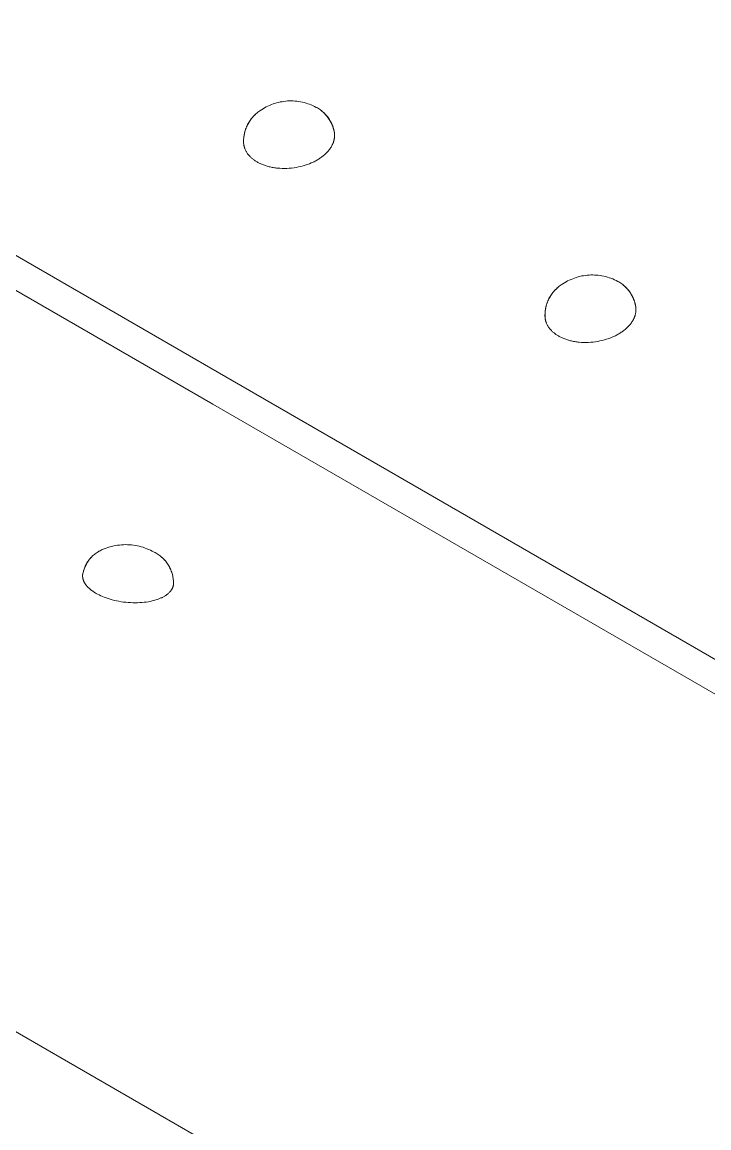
# Model space of a CAD drawing. Header units: millimetres. Extents: x -67 to 4862, y -244 to 3199.
# Drawn here: x 3958.4 to 4050.2, y 1250.4 to 1398.2 of the extents above; entities that cross this region are included whole.
import ezdxf

# ---------------------------------------------------------------- set-up
doc = ezdxf.new("R2010")
doc.units = ezdxf.units.MM
doc.layers.add('ZANO_R', color=7, linetype='Continuous', lineweight=0)

msp = doc.modelspace()

# ---------------------------------------------------------------- linework, layer by layer
at = {"layer": 'ZANO_R'}
for p, q in [((3301.17, 1745.99), (3984.51, 1351.46)), ((3983.94, 1347.13), (3297.95, 1743.19)), ((3990.21, 1386.36), (3990.42, 1386.5)), ((3990.21, 1386.36), (3990.42, 1386.5)), ((3990.42, 1386.5), (3990.63, 1386.63)), ((3990.42, 1386.5), (3990.63, 1386.63)), ((3990.63, 1386.63), (3990.84, 1386.76)), ((3990.63, 1386.63), (3990.84, 1386.76)), ((3990.84, 1386.76), (3991.06, 1386.88)), ((3990.84, 1386.76), (3991.06, 1386.88)), ((3991.06, 1386.88), (3991.28, 1386.99)), ((3991.06, 1386.88), (3991.28, 1386.99)), ((3991.28, 1386.99), (3991.51, 1387.09)), ((3991.28, 1386.99), (3991.51, 1387.09)), ((3991.51, 1387.09), (3991.74, 1387.18)), ((3991.51, 1387.09), (3991.74, 1387.18)), ((3991.74, 1387.18), (3991.97, 1387.27)), ((3991.74, 1387.18), (3991.97, 1387.27)), ((3991.97, 1387.27), (3992.21, 1387.35)), ((3991.97, 1387.27), (3992.21, 1387.35)), ((3992.21, 1387.35), (3992.45, 1387.42)), ((3992.21, 1387.35), (3992.45, 1387.42)), ((3992.45, 1387.42), (3992.69, 1387.48)), ((3992.45, 1387.42), (3992.69, 1387.48)), ((3992.69, 1387.48), (3992.93, 1387.54)), ((3992.69, 1387.48), (3992.93, 1387.54)), ((3992.93, 1387.54), (3993.18, 1387.58)), ((3992.93, 1387.54), (3993.18, 1387.58)), ((3993.18, 1387.58), (3993.42, 1387.62)), ((3993.18, 1387.58), (3993.42, 1387.62)), ((3993.42, 1387.62), (3993.67, 1387.65)), ((3993.42, 1387.62), (3993.67, 1387.65)), ((3993.67, 1387.65), (3993.92, 1387.67)), ((3993.67, 1387.65), (3993.92, 1387.67)), ((3993.92, 1387.67), (3994.17, 1387.68)), ((3993.92, 1387.67), (3994.17, 1387.68)), ((3994.17, 1387.68), (3994.41, 1387.68)), ((3994.17, 1387.68), (3994.41, 1387.68)), ((3994.41, 1387.68), (3994.66, 1387.67)), ((3994.41, 1387.68), (3994.66, 1387.67)), ((3994.66, 1387.67), (3994.91, 1387.66)), ((3994.66, 1387.67), (3994.91, 1387.66)), ((3994.91, 1387.66), (3995.16, 1387.63)), ((3994.91, 1387.66), (3995.16, 1387.63)), ((3995.16, 1387.63), (3995.4, 1387.6)), ((3995.16, 1387.63), (3995.4, 1387.6)), ((3995.4, 1387.6), (3995.65, 1387.56)), ((3995.4, 1387.6), (3995.65, 1387.56)), ((3995.65, 1387.56), (3995.89, 1387.51)), ((3995.65, 1387.56), (3995.89, 1387.51)), ((3995.89, 1387.51), (3996.14, 1387.45)), ((3995.89, 1387.51), (3996.14, 1387.45)), ((3996.14, 1387.45), (3996.38, 1387.39)), ((3996.14, 1387.45), (3996.38, 1387.39)), ((3996.38, 1387.39), (3996.61, 1387.31)), ((3996.38, 1387.39), (3996.61, 1387.31)), ((3996.61, 1387.31), (3996.85, 1387.23)), ((3996.61, 1387.31), (3996.85, 1387.23)), ((3996.85, 1387.23), (3997.08, 1387.14)), ((3996.85, 1387.23), (3997.08, 1387.14)), ((3997.08, 1387.14), (3997.31, 1387.04)), ((3997.08, 1387.14), (3997.31, 1387.04)), ((3997.31, 1387.04), (3997.53, 1386.93)), ((3997.31, 1387.04), (3997.53, 1386.93)), ((3997.53, 1386.93), (3997.75, 1386.82)), ((3997.53, 1386.93), (3997.75, 1386.82)), ((3997.75, 1386.82), (3997.89, 1386.74)), ((3997.75, 1386.82), (3997.89, 1386.74)), ((3997.89, 1386.74), (3998.03, 1386.66)), ((3997.89, 1386.74), (3998.03, 1386.66)), ((3998.03, 1386.66), (3998.16, 1386.57)), ((3998.03, 1386.66), (3998.17, 1386.57)), ((3998.16, 1386.57), (3998.29, 1386.48)), ((3998.17, 1386.57), (3998.3, 1386.47)), ((3998.29, 1386.48), (3998.42, 1386.38)), ((3998.3, 1386.47), (3998.43, 1386.38)), ((3988.72, 1384.8), (3988.81, 1384.94)), ((3988.8, 1384.91), (3988.89, 1385.05)), ((3988.81, 1384.94), (3988.9, 1385.08)), ((3988.89, 1385.05), (3988.99, 1385.19)), ((3988.9, 1385.08), (3989, 1385.22)), ((3988.99, 1385.19), (3989.09, 1385.33)), ((3989, 1385.22), (3989.11, 1385.35)), ((3989.09, 1385.33), (3989.2, 1385.46)), ((3989.11, 1385.35), (3989.21, 1385.48)), ((3989.2, 1385.46), (3989.31, 1385.59)), ((3989.21, 1385.48), (3989.32, 1385.6)), ((3989.31, 1385.59), (3989.43, 1385.71)), ((3989.32, 1385.6), (3989.44, 1385.72)), ((3989.43, 1385.71), (3989.55, 1385.83)), ((3989.44, 1385.72), (3989.56, 1385.84)), ((3989.55, 1385.83), (3989.67, 1385.94)), ((3989.56, 1385.84), (3989.68, 1385.95)), ((3989.67, 1385.94), (3989.8, 1386.06)), ((3989.68, 1385.95), (3989.81, 1386.06)), ((3989.8, 1386.06), (3989.94, 1386.16)), ((3989.81, 1386.06), (3989.94, 1386.16)), ((3989.94, 1386.16), (3990.07, 1386.26)), ((3989.94, 1386.16), (3990.08, 1386.26)), ((3990.07, 1386.26), (3990.21, 1386.36)), ((3990.08, 1386.26), (3990.21, 1386.36)), ((3998.42, 1386.38), (3998.54, 1386.28)), ((3998.43, 1386.38), (3998.55, 1386.28)), ((3998.54, 1386.28), (3998.66, 1386.18)), ((3998.55, 1386.28), (3998.68, 1386.17)), ((3998.66, 1386.18), (3998.78, 1386.07)), ((3998.68, 1386.17), (3998.8, 1386.06)), ((3998.78, 1386.07), (3998.89, 1385.96)), ((3998.8, 1386.06), (3998.91, 1385.94)), ((3998.89, 1385.96), (3999, 1385.84)), ((3998.91, 1385.94), (3999.02, 1385.83)), ((3999, 1385.84), (3999.11, 1385.72)), ((3999.02, 1385.83), (3999.13, 1385.7)), ((3999.11, 1385.72), (3999.21, 1385.6)), ((3999.13, 1385.7), (3999.23, 1385.58)), ((3999.21, 1385.6), (3999.31, 1385.47)), ((3999.23, 1385.58), (3999.33, 1385.45)), ((3999.31, 1385.47), (3999.4, 1385.34)), ((3999.33, 1385.45), (3999.42, 1385.32)), ((3999.4, 1385.34), (3999.49, 1385.21)), ((3999.42, 1385.32), (3999.51, 1385.18)), ((3999.49, 1385.21), (3999.57, 1385.08)), ((3999.51, 1385.18), (3999.59, 1385.04)), ((3999.57, 1385.08), (3999.65, 1384.94)), ((3999.59, 1385.04), (3999.67, 1384.9)), ((3999.65, 1384.94), (3999.72, 1384.8)), ((3988.15, 1383.35), (3988.19, 1383.51)), ((3988.16, 1383.41), (3988.2, 1383.57)), ((3988.19, 1383.51), (3988.23, 1383.68)), ((3988.2, 1383.57), (3988.25, 1383.73)), ((3988.23, 1383.68), (3988.28, 1383.84)), ((3988.25, 1383.73), (3988.3, 1383.89)), ((3988.28, 1383.84), (3988.34, 1384)), ((3988.3, 1383.89), (3988.36, 1384.05)), ((3988.34, 1384), (3988.4, 1384.16)), ((3988.36, 1384.05), (3988.42, 1384.2)), ((3988.4, 1384.16), (3988.47, 1384.32)), ((3988.42, 1384.2), (3988.49, 1384.36)), ((3988.47, 1384.32), (3988.54, 1384.47)), ((3988.49, 1384.36), (3988.56, 1384.51)), ((3988.54, 1384.47), (3988.62, 1384.62)), ((3988.56, 1384.51), (3988.64, 1384.65)), ((3988.62, 1384.62), (3988.71, 1384.77)), ((3988.64, 1384.65), (3988.72, 1384.8)), ((3988.71, 1384.77), (3988.8, 1384.91)), ((3999.67, 1384.9), (3999.74, 1384.76)), ((3999.72, 1384.8), (3999.79, 1384.65)), ((3999.74, 1384.76), (3999.81, 1384.61)), ((3999.79, 1384.65), (3999.86, 1384.51)), ((3999.81, 1384.61), (3999.88, 1384.46)), ((3999.86, 1384.51), (3999.92, 1384.36)), ((3999.88, 1384.46), (3999.94, 1384.31)), ((3999.92, 1384.36), (3999.97, 1384.21)), ((3999.94, 1384.31), (3999.99, 1384.16)), ((3999.97, 1384.21), (4000.02, 1384.06)), ((3999.99, 1384.16), (4000.04, 1384)), ((4000.02, 1384.06), (4000.06, 1383.9)), ((4000.04, 1384), (4000.08, 1383.85)), ((4000.06, 1383.9), (4000.1, 1383.75)), ((4000.08, 1383.85), (4000.12, 1383.69)), ((4000.1, 1383.75), (4000.14, 1383.59)), ((4000.12, 1383.69), (4000.15, 1383.53)), ((4000.14, 1383.59), (4000.17, 1383.44)), ((4000.15, 1383.53), (4000.17, 1383.37)), ((3988.03, 1382.34), (3988.04, 1382.51)), ((3988.03, 1382.17), (3988.03, 1382.34)), ((3988.04, 1382), (3988.03, 1382.17)), ((3988.04, 1382.58), (3988.06, 1382.75)), ((3988.04, 1382.51), (3988.05, 1382.68)), ((3988.04, 1382.41), (3988.04, 1382.58)), ((3988.04, 1382.25), (3988.04, 1382.41)), ((3988.04, 1382.08), (3988.04, 1382.25)), ((3988.05, 1381.91), (3988.04, 1382.08)), ((3988.05, 1382.68), (3988.06, 1382.85)), ((3988.06, 1382.85), (3988.09, 1383.02)), ((3988.06, 1382.75), (3988.07, 1382.91)), ((3988.07, 1382.91), (3988.1, 1383.08)), ((3988.09, 1383.02), (3988.11, 1383.18)), ((3988.1, 1383.08), (3988.13, 1383.24)), ((3988.11, 1383.18), (3988.15, 1383.35)), ((3988.13, 1383.24), (3988.16, 1383.41)), ((3999.94, 1381.93), (3999.97, 1381.98)), ((3999.97, 1381.98), (3999.99, 1382.03)), ((3999.99, 1382.03), (4000.01, 1382.09)), ((4000.01, 1382.09), (4000.03, 1382.14)), ((4000.03, 1382.14), (4000.05, 1382.2)), ((4000.05, 1382.2), (4000.07, 1382.25)), ((4000.07, 1382.25), (4000.08, 1382.31)), ((4000.08, 1382.31), (4000.1, 1382.37)), ((4000.1, 1382.37), (4000.11, 1382.42)), ((4000.11, 1382.42), (4000.13, 1382.48)), ((4000.13, 1382.48), (4000.14, 1382.53)), ((4000.14, 1382.53), (4000.15, 1382.59)), ((4000.15, 1382.59), (4000.16, 1382.64)), ((4000.16, 1382.64), (4000.17, 1382.7)), ((4000.18, 1383.32), (4000.17, 1383.37)), ((4000.17, 1382.76), (4000.18, 1382.81)), ((4000.17, 1382.7), (4000.17, 1382.76)), ((4000.18, 1383.26), (4000.18, 1383.32)), ((4000.19, 1383.2), (4000.18, 1383.26)), ((4000.18, 1382.87), (4000.19, 1382.93)), ((4000.18, 1382.81), (4000.18, 1382.87)), ((4000.19, 1383.15), (4000.19, 1383.2)), ((4000.19, 1383.09), (4000.19, 1383.15)), ((4000.19, 1383.04), (4000.19, 1383.09)), ((4000.19, 1382.98), (4000.19, 1383.04)), ((4000.19, 1382.93), (4000.19, 1382.98)), ((3988.05, 1381.91), (3988.06, 1381.87)), ((3988.06, 1381.87), (3988.06, 1381.82)), ((3988.06, 1381.82), (3988.07, 1381.77)), ((3988.07, 1381.77), (3988.08, 1381.73)), ((3988.08, 1381.73), (3988.09, 1381.68)), ((3988.09, 1381.68), (3988.1, 1381.64)), ((3988.1, 1381.64), (3988.11, 1381.59)), ((3988.11, 1381.59), (3988.12, 1381.55)), ((3988.12, 1381.55), (3988.14, 1381.5)), ((3988.14, 1381.5), (3988.15, 1381.46)), ((3988.15, 1381.46), (3988.16, 1381.41)), ((3988.16, 1381.41), (3988.18, 1381.37)), ((3988.18, 1381.37), (3988.21, 1381.28)), ((3988.21, 1381.28), (3988.25, 1381.2)), ((3988.25, 1381.2), (3988.28, 1381.11)), ((3988.28, 1381.11), (3988.33, 1381.02)), ((3988.33, 1381.02), (3988.37, 1380.94)), ((3988.37, 1380.94), (3988.42, 1380.86)), ((3988.42, 1380.86), (3988.47, 1380.78)), ((3988.47, 1380.78), (3988.52, 1380.7)), ((3988.52, 1380.7), (3988.57, 1380.62)), ((3988.57, 1380.62), (3988.63, 1380.54)), ((3988.63, 1380.54), (3988.69, 1380.47)), ((3998.83, 1380.47), (3998.92, 1380.55)), ((3998.92, 1380.55), (3999.02, 1380.64)), ((3999.02, 1380.64), (3999.11, 1380.73)), ((3999.11, 1380.73), (3999.19, 1380.82)), ((3999.19, 1380.82), (3999.28, 1380.91)), ((3999.28, 1380.91), (3999.36, 1381)), ((3999.36, 1381), (3999.44, 1381.1)), ((3999.44, 1381.1), (3999.51, 1381.2)), ((3999.51, 1381.2), (3999.59, 1381.3)), ((3999.59, 1381.3), (3999.66, 1381.4)), ((3999.66, 1381.4), (3999.72, 1381.5)), ((3999.72, 1381.5), (3999.78, 1381.61)), ((3999.78, 1381.61), (3999.84, 1381.71)), ((3999.84, 1381.71), (3999.89, 1381.82)), ((3999.89, 1381.82), (3999.92, 1381.87)), ((3999.92, 1381.87), (3999.94, 1381.93)), ((3988.69, 1380.47), (3988.76, 1380.39)), ((3988.76, 1380.39), (3988.82, 1380.32)), ((3988.82, 1380.32), (3988.89, 1380.25)), ((3988.89, 1380.25), (3988.96, 1380.18)), ((3988.96, 1380.18), (3989.03, 1380.11)), ((3989.03, 1380.11), (3989.1, 1380.05)), ((3989.1, 1380.05), (3989.18, 1379.98)), ((3989.18, 1379.98), (3989.25, 1379.92)), ((3989.25, 1379.92), (3989.33, 1379.86)), ((3989.33, 1379.86), (3989.41, 1379.8)), ((3989.41, 1379.8), (3989.49, 1379.74)), ((3989.49, 1379.74), (3989.58, 1379.69)), ((3989.58, 1379.69), (3989.66, 1379.63)), ((3989.66, 1379.63), (3989.75, 1379.58)), ((3989.75, 1379.58), (3989.83, 1379.53)), ((3989.83, 1379.53), (3989.93, 1379.47)), ((3989.93, 1379.47), (3990.03, 1379.42)), ((3990.03, 1379.42), (3990.13, 1379.37)), ((3990.13, 1379.37), (3990.24, 1379.32)), ((3990.24, 1379.32), (3990.35, 1379.27)), ((3990.35, 1379.27), (3990.46, 1379.22)), ((3990.46, 1379.22), (3990.57, 1379.17)), ((3990.57, 1379.17), (3990.69, 1379.13)), ((3990.69, 1379.13), (3990.81, 1379.08)), ((3990.81, 1379.08), (3990.93, 1379.04)), ((3990.93, 1379.04), (3991.06, 1379)), ((3995.98, 1379), (3996.27, 1379.08)), ((3996.27, 1379.08), (3996.55, 1379.18)), ((3996.55, 1379.18), (3996.82, 1379.28)), ((3996.82, 1379.28), (3997.08, 1379.39)), ((3997.08, 1379.39), (3997.21, 1379.45)), ((3997.21, 1379.45), (3997.34, 1379.5)), ((3997.34, 1379.5), (3997.46, 1379.56)), ((3997.46, 1379.56), (3997.58, 1379.62)), ((3997.58, 1379.62), (3997.69, 1379.69)), ((3997.69, 1379.69), (3997.81, 1379.75)), ((3997.81, 1379.75), (3997.92, 1379.81)), ((3997.92, 1379.81), (3998.03, 1379.88)), ((3998.03, 1379.88), (3998.13, 1379.95)), ((3998.13, 1379.95), (3998.23, 1380.01)), ((3998.23, 1380.01), (3998.33, 1380.08)), ((3998.33, 1380.08), (3998.43, 1380.15)), ((3998.43, 1380.15), (3998.53, 1380.23)), ((3998.53, 1380.23), (3998.63, 1380.3)), ((3998.63, 1380.3), (3998.73, 1380.38)), ((3998.73, 1380.38), (3998.83, 1380.47)), ((3991.06, 1379), (3991.18, 1378.96)), ((3991.18, 1378.96), (3991.32, 1378.93)), ((3991.32, 1378.93), (3991.45, 1378.89)), ((3991.45, 1378.89), (3991.58, 1378.86)), ((3991.58, 1378.86), (3991.72, 1378.83)), ((3991.72, 1378.83), (3991.86, 1378.8)), ((3991.86, 1378.8), (3992, 1378.78)), ((3992, 1378.78), (3992.15, 1378.75)), ((3992.15, 1378.75), (3992.29, 1378.73)), ((3992.29, 1378.73), (3992.44, 1378.71)), ((3992.44, 1378.71), (3992.59, 1378.7)), ((3992.59, 1378.7), (3992.89, 1378.67)), ((3992.89, 1378.67), (3993.2, 1378.66)), ((3993.2, 1378.66), (3993.51, 1378.65)), ((3993.51, 1378.65), (3993.82, 1378.66)), ((3993.82, 1378.66), (3994.14, 1378.68)), ((3994.14, 1378.68), (3994.45, 1378.71)), ((3994.45, 1378.71), (3994.77, 1378.74)), ((3994.77, 1378.74), (3995.08, 1378.79)), ((3995.08, 1378.79), (3995.38, 1378.85)), ((3995.38, 1378.85), (3995.69, 1378.92)), ((3995.69, 1378.92), (3995.98, 1379)), ((4032.98, 1364.22), (4033.22, 1364.28)), ((4032.98, 1364.22), (4033.22, 1364.28)), ((4033.22, 1364.28), (4033.47, 1364.32)), ((4033.22, 1364.28), (4033.47, 1364.32)), ((4033.47, 1364.32), (4033.71, 1364.36)), ((4033.47, 1364.32), (4033.71, 1364.36)), ((4033.71, 1364.36), (4033.96, 1364.39)), ((4033.71, 1364.36), (4033.96, 1364.39)), ((4033.96, 1364.39), (4034.21, 1364.4)), ((4033.96, 1364.39), (4034.21, 1364.4)), ((4034.21, 1364.4), (4034.45, 1364.42)), ((4034.21, 1364.4), (4034.45, 1364.42)), ((4034.45, 1364.42), (4034.7, 1364.42)), ((4034.45, 1364.42), (4034.7, 1364.42)), ((4034.7, 1364.42), (4034.95, 1364.41)), ((4034.7, 1364.42), (4034.95, 1364.41)), ((4034.95, 1364.41), (4035.2, 1364.4)), ((4034.95, 1364.41), (4035.2, 1364.4)), ((4035.2, 1364.4), (4035.45, 1364.37)), ((4035.2, 1364.4), (4035.45, 1364.37)), ((4035.45, 1364.37), (4035.69, 1364.34)), ((4035.45, 1364.37), (4035.69, 1364.34)), ((4035.69, 1364.34), (4035.94, 1364.3)), ((4035.69, 1364.34), (4035.94, 1364.3)), ((4035.94, 1364.3), (4036.18, 1364.25)), ((4035.94, 1364.3), (4036.18, 1364.25)), ((4036.18, 1364.25), (4036.42, 1364.19)), ((4036.18, 1364.25), (4036.42, 1364.19)), ((4029.96, 1362.68), (4030.09, 1362.79)), ((4029.97, 1362.69), (4030.1, 1362.8)), ((4030.09, 1362.79), (4030.23, 1362.9)), ((4030.1, 1362.8), (4030.23, 1362.9)), ((4030.23, 1362.9), (4030.36, 1363)), ((4030.23, 1362.9), (4030.36, 1363)), ((4030.36, 1363), (4030.5, 1363.1)), ((4030.36, 1363), (4030.5, 1363.1)), ((4030.5, 1363.1), (4030.71, 1363.24)), ((4030.5, 1363.1), (4030.71, 1363.24)), ((4030.71, 1363.24), (4030.92, 1363.37)), ((4030.71, 1363.24), (4030.92, 1363.37)), ((4030.92, 1363.37), (4031.13, 1363.5)), ((4030.92, 1363.37), (4031.13, 1363.5)), ((4031.13, 1363.5), (4031.35, 1363.62)), ((4031.13, 1363.5), (4031.35, 1363.62)), ((4031.35, 1363.62), (4031.57, 1363.73)), ((4031.35, 1363.62), (4031.57, 1363.73)), ((4031.57, 1363.73), (4031.8, 1363.83)), ((4031.57, 1363.73), (4031.8, 1363.83)), ((4031.8, 1363.83), (4032.03, 1363.92)), ((4031.8, 1363.83), (4032.03, 1363.92)), ((4032.03, 1363.92), (4032.26, 1364.01)), ((4032.03, 1363.92), (4032.26, 1364.01)), ((4032.26, 1364.01), (4032.5, 1364.09)), ((4032.26, 1364.01), (4032.5, 1364.09)), ((4032.5, 1364.09), (4032.74, 1364.16)), ((4032.5, 1364.09), (4032.74, 1364.16)), ((4032.74, 1364.16), (4032.98, 1364.22)), ((4032.74, 1364.16), (4032.98, 1364.22)), ((4036.42, 1364.19), (4036.66, 1364.13)), ((4036.42, 1364.19), (4036.66, 1364.13)), ((4036.66, 1364.13), (4036.9, 1364.05)), ((4036.66, 1364.13), (4036.9, 1364.05)), ((4036.9, 1364.05), (4037.14, 1363.97)), ((4036.9, 1364.05), (4037.14, 1363.97)), ((4037.14, 1363.97), (4037.37, 1363.88)), ((4037.14, 1363.97), (4037.37, 1363.88)), ((4037.37, 1363.88), (4037.6, 1363.78)), ((4037.37, 1363.88), (4037.6, 1363.78)), ((4037.6, 1363.78), (4037.82, 1363.67)), ((4037.6, 1363.78), (4037.82, 1363.67)), ((4037.82, 1363.67), (4038.04, 1363.56)), ((4037.82, 1363.67), (4038.04, 1363.56)), ((4038.04, 1363.56), (4038.18, 1363.48)), ((4038.04, 1363.56), (4038.18, 1363.48)), ((4038.18, 1363.48), (4038.32, 1363.4)), ((4038.18, 1363.48), (4038.32, 1363.4)), ((4038.32, 1363.4), (4038.45, 1363.31)), ((4038.32, 1363.4), (4038.46, 1363.31)), ((4038.45, 1363.31), (4038.58, 1363.22)), ((4038.46, 1363.31), (4038.59, 1363.21)), ((4038.58, 1363.22), (4038.71, 1363.12)), ((4038.59, 1363.21), (4038.72, 1363.12)), ((4038.71, 1363.12), (4038.83, 1363.02)), ((4038.72, 1363.12), (4038.84, 1363.01)), ((4038.83, 1363.02), (4038.95, 1362.92)), ((4038.84, 1363.01), (4038.97, 1362.91)), ((4038.95, 1362.92), (4039.07, 1362.81)), ((4038.97, 1362.91), (4039.08, 1362.8)), ((4039.07, 1362.81), (4039.18, 1362.7)), ((4039.08, 1362.8), (4039.2, 1362.68)), ((4028.83, 1361.21), (4028.91, 1361.36)), ((4028.85, 1361.25), (4028.93, 1361.39)), ((4028.91, 1361.36), (4029, 1361.51)), ((4028.93, 1361.39), (4029.01, 1361.54)), ((4029, 1361.51), (4029.08, 1361.65)), ((4029.01, 1361.54), (4029.1, 1361.68)), ((4029.08, 1361.65), (4029.18, 1361.79)), ((4029.1, 1361.68), (4029.19, 1361.82)), ((4029.18, 1361.79), (4029.28, 1361.93)), ((4029.19, 1361.82), (4029.29, 1361.96)), ((4029.28, 1361.93), (4029.38, 1362.07)), ((4029.29, 1361.96), (4029.39, 1362.09)), ((4029.38, 1362.07), (4029.49, 1362.2)), ((4029.39, 1362.09), (4029.5, 1362.22)), ((4029.49, 1362.2), (4029.6, 1362.33)), ((4029.5, 1362.22), (4029.61, 1362.34)), ((4029.6, 1362.33), (4029.72, 1362.45)), ((4029.61, 1362.34), (4029.73, 1362.46)), ((4029.72, 1362.45), (4029.84, 1362.57)), ((4029.73, 1362.46), (4029.85, 1362.58)), ((4029.84, 1362.57), (4029.96, 1362.68)), ((4029.85, 1362.58), (4029.97, 1362.69)), ((4039.18, 1362.7), (4039.29, 1362.58)), ((4039.2, 1362.68), (4039.31, 1362.57)), ((4039.29, 1362.58), (4039.4, 1362.46)), ((4039.31, 1362.57), (4039.42, 1362.44)), ((4039.4, 1362.46), (4039.5, 1362.34)), ((4039.42, 1362.44), (4039.52, 1362.32)), ((4039.5, 1362.34), (4039.6, 1362.21)), ((4039.52, 1362.32), (4039.62, 1362.19)), ((4039.6, 1362.21), (4039.69, 1362.08)), ((4039.62, 1362.19), (4039.71, 1362.06)), ((4039.69, 1362.08), (4039.78, 1361.95)), ((4039.71, 1362.06), (4039.8, 1361.92)), ((4039.78, 1361.95), (4039.86, 1361.82)), ((4039.8, 1361.92), (4039.88, 1361.78)), ((4039.86, 1361.82), (4039.94, 1361.68)), ((4039.88, 1361.78), (4039.96, 1361.64)), ((4039.94, 1361.68), (4040.01, 1361.54)), ((4039.96, 1361.64), (4040.03, 1361.5)), ((4040.01, 1361.54), (4040.08, 1361.39)), ((4040.03, 1361.5), (4040.1, 1361.35)), ((4040.08, 1361.39), (4040.15, 1361.25)), ((4040.1, 1361.35), (4040.17, 1361.2)), ((4028.36, 1359.65), (4028.39, 1359.82)), ((4028.38, 1359.75), (4028.4, 1359.92)), ((4028.39, 1359.82), (4028.42, 1359.98)), ((4028.4, 1359.92), (4028.44, 1360.09)), ((4028.42, 1359.98), (4028.45, 1360.15)), ((4028.44, 1360.09), (4028.48, 1360.25)), ((4028.45, 1360.15), (4028.49, 1360.31)), ((4028.48, 1360.25), (4028.52, 1360.42)), ((4028.49, 1360.31), (4028.54, 1360.47)), ((4028.52, 1360.42), (4028.57, 1360.58)), ((4028.54, 1360.47), (4028.59, 1360.63)), ((4028.57, 1360.58), (4028.63, 1360.74)), ((4028.59, 1360.63), (4028.65, 1360.79)), ((4028.63, 1360.74), (4028.69, 1360.9)), ((4028.65, 1360.79), (4028.71, 1360.94)), ((4028.69, 1360.9), (4028.76, 1361.05)), ((4028.71, 1360.94), (4028.78, 1361.09)), ((4028.76, 1361.05), (4028.83, 1361.21)), ((4028.78, 1361.09), (4028.85, 1361.25)), ((4040.15, 1361.25), (4040.21, 1361.1)), ((4040.17, 1361.2), (4040.22, 1361.05)), ((4040.21, 1361.1), (4040.26, 1360.95)), ((4040.22, 1361.05), (4040.28, 1360.9)), ((4040.26, 1360.95), (4040.31, 1360.8)), ((4040.28, 1360.9), (4040.33, 1360.74)), ((4040.31, 1360.8), (4040.35, 1360.64)), ((4040.33, 1360.74), (4040.37, 1360.59)), ((4040.35, 1360.64), (4040.39, 1360.49)), ((4040.37, 1360.59), (4040.41, 1360.43)), ((4040.39, 1360.49), (4040.43, 1360.33)), ((4040.41, 1360.43), (4040.44, 1360.27)), ((4040.43, 1360.33), (4040.45, 1360.18)), ((4040.44, 1360.27), (4040.46, 1360.11)), ((4040.47, 1360.05), (4040.46, 1360.11)), ((4040.47, 1360), (4040.47, 1360.05)), ((4040.48, 1359.94), (4040.47, 1360)), ((4040.48, 1359.89), (4040.48, 1359.94)), ((4040.48, 1359.83), (4040.48, 1359.89)), ((4040.48, 1359.78), (4040.48, 1359.83)), ((4028.32, 1359.08), (4028.33, 1359.25)), ((4028.32, 1358.91), (4028.32, 1359.08)), ((4028.33, 1358.74), (4028.32, 1358.91)), ((4028.33, 1359.32), (4028.34, 1359.49)), ((4028.33, 1359.25), (4028.34, 1359.42)), ((4028.33, 1359.15), (4028.33, 1359.32)), ((4028.33, 1358.99), (4028.33, 1359.15)), ((4028.33, 1358.82), (4028.33, 1358.99)), ((4028.34, 1358.65), (4028.33, 1358.82)), ((4028.34, 1359.49), (4028.36, 1359.65)), ((4028.34, 1359.42), (4028.35, 1359.59)), ((4028.34, 1358.65), (4028.35, 1358.61)), ((4028.35, 1359.59), (4028.38, 1359.75)), ((4028.35, 1358.61), (4028.35, 1358.56)), ((4028.35, 1358.56), (4028.36, 1358.51)), ((4028.36, 1358.51), (4028.37, 1358.47)), ((4028.37, 1358.47), (4028.38, 1358.42)), ((4028.38, 1358.42), (4028.39, 1358.38)), ((4028.39, 1358.38), (4028.4, 1358.33)), ((4028.4, 1358.33), (4028.41, 1358.29)), ((4040.01, 1358.24), (4040.07, 1358.34)), ((4040.07, 1358.34), (4040.13, 1358.45)), ((4040.13, 1358.45), (4040.18, 1358.56)), ((4040.18, 1358.56), (4040.21, 1358.61)), ((4040.21, 1358.61), (4040.23, 1358.66)), ((4040.23, 1358.66), (4040.26, 1358.72)), ((4040.26, 1358.72), (4040.28, 1358.77)), ((4040.28, 1358.77), (4040.3, 1358.83)), ((4040.3, 1358.83), (4040.32, 1358.88)), ((4040.32, 1358.88), (4040.34, 1358.94)), ((4040.34, 1358.94), (4040.36, 1358.99)), ((4040.36, 1358.99), (4040.37, 1359.05)), ((4040.37, 1359.05), (4040.39, 1359.1)), ((4040.39, 1359.1), (4040.4, 1359.16)), ((4040.4, 1359.16), (4040.42, 1359.22)), ((4040.42, 1359.22), (4040.43, 1359.27)), ((4040.43, 1359.27), (4040.44, 1359.33)), ((4040.44, 1359.33), (4040.45, 1359.38)), ((4040.45, 1359.38), (4040.46, 1359.44)), ((4040.46, 1359.5), (4040.47, 1359.55)), ((4040.46, 1359.44), (4040.46, 1359.5)), ((4040.47, 1359.61), (4040.48, 1359.66)), ((4040.47, 1359.55), (4040.47, 1359.61)), ((4040.48, 1359.72), (4040.48, 1359.78)), ((4040.48, 1359.66), (4040.48, 1359.72)), ((4028.41, 1358.29), (4028.42, 1358.24)), ((4028.42, 1358.24), (4028.44, 1358.2)), ((4028.44, 1358.2), (4028.45, 1358.15)), ((4028.45, 1358.15), (4028.47, 1358.11)), ((4028.47, 1358.11), (4028.5, 1358.02)), ((4028.5, 1358.02), (4028.53, 1357.93)), ((4028.53, 1357.93), (4028.57, 1357.85)), ((4028.57, 1357.85), (4028.61, 1357.76)), ((4028.61, 1357.76), (4028.66, 1357.68)), ((4028.66, 1357.68), (4028.71, 1357.6)), ((4028.71, 1357.6), (4028.76, 1357.52)), ((4028.76, 1357.52), (4028.81, 1357.44)), ((4028.81, 1357.44), (4028.86, 1357.36)), ((4028.86, 1357.36), (4028.92, 1357.28)), ((4028.92, 1357.28), (4028.98, 1357.21)), ((4028.98, 1357.21), (4029.04, 1357.13)), ((4029.04, 1357.13), (4029.11, 1357.06)), ((4029.11, 1357.06), (4029.18, 1356.99)), ((4029.18, 1356.99), (4029.25, 1356.92)), ((4029.25, 1356.92), (4029.32, 1356.85)), ((4029.32, 1356.85), (4029.39, 1356.79)), ((4038.62, 1356.82), (4038.72, 1356.89)), ((4038.72, 1356.89), (4038.82, 1356.96)), ((4038.82, 1356.96), (4038.92, 1357.04)), ((4038.92, 1357.04), (4039.02, 1357.12)), ((4039.02, 1357.12), (4039.12, 1357.21)), ((4039.12, 1357.21), (4039.21, 1357.29)), ((4039.21, 1357.29), (4039.3, 1357.38)), ((4039.3, 1357.38), (4039.39, 1357.47)), ((4039.39, 1357.47), (4039.48, 1357.56)), ((4039.48, 1357.56), (4039.57, 1357.65)), ((4039.57, 1357.65), (4039.65, 1357.74)), ((4039.65, 1357.74), (4039.73, 1357.84)), ((4039.73, 1357.84), (4039.8, 1357.94)), ((4039.8, 1357.94), (4039.88, 1358.04)), ((4039.88, 1358.04), (4039.95, 1358.14)), ((4039.95, 1358.14), (4040.01, 1358.24)), ((4029.39, 1356.79), (4029.47, 1356.72)), ((4029.47, 1356.72), (4029.54, 1356.66)), ((4029.54, 1356.66), (4029.62, 1356.6)), ((4029.62, 1356.6), (4029.7, 1356.54)), ((4029.7, 1356.54), (4029.78, 1356.48)), ((4029.78, 1356.48), (4029.87, 1356.43)), ((4029.87, 1356.43), (4029.95, 1356.37)), ((4029.95, 1356.37), (4030.03, 1356.32)), ((4030.03, 1356.32), (4030.12, 1356.27)), ((4030.12, 1356.27), (4030.22, 1356.21)), ((4030.22, 1356.21), (4030.32, 1356.16)), ((4030.32, 1356.16), (4030.42, 1356.11)), ((4030.42, 1356.11), (4030.53, 1356.06)), ((4030.53, 1356.06), (4030.63, 1356.01)), ((4030.63, 1356.01), (4030.75, 1355.96)), ((4030.75, 1355.96), (4030.86, 1355.91)), ((4030.86, 1355.91), (4030.98, 1355.87)), ((4030.98, 1355.87), (4031.1, 1355.82)), ((4031.1, 1355.82), (4031.22, 1355.78)), ((4031.22, 1355.78), (4031.35, 1355.74)), ((4031.35, 1355.74), (4031.47, 1355.7)), ((4031.47, 1355.7), (4031.6, 1355.67)), ((4031.6, 1355.67), (4031.74, 1355.63)), ((4031.74, 1355.63), (4031.87, 1355.6)), ((4031.87, 1355.6), (4032.01, 1355.57)), ((4032.01, 1355.57), (4032.15, 1355.54)), ((4032.15, 1355.54), (4032.29, 1355.51)), ((4032.29, 1355.51), (4032.44, 1355.49)), ((4032.44, 1355.49), (4032.58, 1355.47)), ((4032.58, 1355.47), (4032.73, 1355.45)), ((4032.73, 1355.45), (4032.88, 1355.44)), ((4032.88, 1355.44), (4033.18, 1355.41)), ((4033.18, 1355.41), (4033.49, 1355.4)), ((4033.49, 1355.4), (4033.8, 1355.39)), ((4033.8, 1355.39), (4034.11, 1355.4)), ((4034.11, 1355.4), (4034.43, 1355.42)), ((4034.43, 1355.42), (4034.74, 1355.44)), ((4034.74, 1355.44), (4035.05, 1355.48)), ((4035.05, 1355.48), (4035.37, 1355.53)), ((4035.37, 1355.53), (4035.67, 1355.59)), ((4035.67, 1355.59), (4035.97, 1355.66)), ((4035.97, 1355.66), (4036.27, 1355.74)), ((4036.27, 1355.74), (4036.56, 1355.82)), ((4036.56, 1355.82), (4036.84, 1355.92)), ((4036.84, 1355.92), (4037.11, 1356.02)), ((4037.11, 1356.02), (4037.37, 1356.13)), ((4037.37, 1356.13), (4037.5, 1356.18)), ((4037.5, 1356.18), (4037.63, 1356.24)), ((4037.63, 1356.24), (4037.75, 1356.3)), ((4037.75, 1356.3), (4037.87, 1356.36)), ((4037.87, 1356.36), (4037.98, 1356.43)), ((4037.98, 1356.43), (4038.1, 1356.49)), ((4038.1, 1356.49), (4038.21, 1356.55)), ((4038.21, 1356.55), (4038.32, 1356.62)), ((4038.32, 1356.62), (4038.42, 1356.69)), ((4038.42, 1356.69), (4038.52, 1356.75)), ((4038.52, 1356.75), (4038.62, 1356.82)), ((3984.51, 1351.46), (4670.58, 955.36)), ((4667.36, 952.56), (3981.3, 1348.66)), ((3968.32, 1327.25), (3968.45, 1327.33)), ((3968.32, 1327.24), (3968.44, 1327.33)), ((3968.44, 1327.33), (3968.57, 1327.41)), ((3968.45, 1327.33), (3968.58, 1327.41)), ((3968.57, 1327.41), (3968.7, 1327.49)), ((3968.58, 1327.41), (3968.71, 1327.49)), ((3968.7, 1327.49), (3968.84, 1327.56)), ((3968.71, 1327.49), (3968.84, 1327.56)), ((3968.84, 1327.56), (3968.98, 1327.63)), ((3968.84, 1327.56), (3968.97, 1327.63)), ((3968.97, 1327.63), (3969.11, 1327.7)), ((3968.98, 1327.63), (3969.11, 1327.7)), ((3969.11, 1327.7), (3969.25, 1327.76)), ((3969.11, 1327.7), (3969.25, 1327.76)), ((3969.25, 1327.76), (3969.4, 1327.81)), ((3969.25, 1327.76), (3969.4, 1327.81)), ((3969.4, 1327.81), (3969.64, 1327.9)), ((3969.4, 1327.81), (3969.64, 1327.9)), ((3969.64, 1327.9), (3969.9, 1327.99)), ((3969.64, 1327.9), (3969.9, 1327.99)), ((3969.9, 1327.99), (3970.15, 1328.07)), ((3969.9, 1327.99), (3970.15, 1328.07)), ((3970.15, 1328.07), (3970.41, 1328.14)), ((3970.15, 1328.07), (3970.41, 1328.14)), ((3970.41, 1328.14), (3970.67, 1328.2)), ((3970.41, 1328.14), (3970.67, 1328.2)), ((3970.67, 1328.2), (3970.93, 1328.25)), ((3970.67, 1328.2), (3970.93, 1328.25)), ((3970.93, 1328.25), (3971.19, 1328.29)), ((3970.93, 1328.25), (3971.19, 1328.29)), ((3971.19, 1328.29), (3971.45, 1328.32)), ((3971.19, 1328.29), (3971.45, 1328.32)), ((3971.45, 1328.32), (3971.72, 1328.35)), ((3971.45, 1328.32), (3971.72, 1328.35)), ((3971.72, 1328.35), (3971.98, 1328.36)), ((3971.72, 1328.35), (3971.98, 1328.36)), ((3971.98, 1328.36), (3972.25, 1328.37)), ((3971.98, 1328.36), (3972.25, 1328.37)), ((3972.25, 1328.37), (3972.52, 1328.36)), ((3972.25, 1328.37), (3972.52, 1328.36)), ((3972.52, 1328.36), (3972.78, 1328.35)), ((3972.52, 1328.36), (3972.78, 1328.35)), ((3972.78, 1328.35), (3973.05, 1328.33)), ((3972.78, 1328.35), (3973.05, 1328.33)), ((3973.05, 1328.33), (3973.31, 1328.3)), ((3973.05, 1328.33), (3973.31, 1328.3)), ((3973.31, 1328.3), (3973.57, 1328.26)), ((3973.31, 1328.3), (3973.57, 1328.26)), ((3973.57, 1328.26), (3973.83, 1328.21)), ((3973.57, 1328.26), (3973.83, 1328.21)), ((3973.83, 1328.21), (3974.09, 1328.15)), ((3973.83, 1328.21), (3974.09, 1328.15)), ((3974.09, 1328.15), (3974.35, 1328.08)), ((3974.09, 1328.15), (3974.35, 1328.08)), ((3974.35, 1328.08), (3974.6, 1328.01)), ((3974.35, 1328.08), (3974.6, 1328.01)), ((3974.6, 1328.01), (3974.86, 1327.92)), ((3974.6, 1328.01), (3974.86, 1327.92)), ((3974.86, 1327.92), (3975.11, 1327.83)), ((3974.86, 1327.92), (3975.11, 1327.83)), ((3975.11, 1327.83), (3975.35, 1327.73)), ((3975.11, 1327.83), (3975.35, 1327.73)), ((3975.35, 1327.73), (3975.59, 1327.62)), ((3975.35, 1327.73), (3975.59, 1327.62)), ((3975.59, 1327.62), (3975.83, 1327.5)), ((3975.59, 1327.62), (3975.83, 1327.5)), ((3975.83, 1327.5), (3976.06, 1327.37)), ((3975.83, 1327.5), (3976.06, 1327.37)), ((3976.06, 1327.37), (3976.21, 1327.3)), ((3976.06, 1327.37), (3976.21, 1327.3)), ((3976.21, 1327.3), (3976.35, 1327.22)), ((3976.21, 1327.3), (3976.35, 1327.22)), ((3967.01, 1325.77), (3967.08, 1325.9)), ((3967.02, 1325.79), (3967.09, 1325.92)), ((3967.08, 1325.9), (3967.17, 1326.03)), ((3967.09, 1325.92), (3967.17, 1326.05)), ((3967.17, 1326.05), (3967.26, 1326.17)), ((3967.17, 1326.03), (3967.25, 1326.16)), ((3967.25, 1326.16), (3967.34, 1326.28)), ((3967.26, 1326.17), (3967.35, 1326.29)), ((3967.34, 1326.28), (3967.43, 1326.41)), ((3967.35, 1326.29), (3967.44, 1326.41)), ((3967.43, 1326.41), (3967.53, 1326.52)), ((3967.44, 1326.41), (3967.54, 1326.53)), ((3967.53, 1326.52), (3967.63, 1326.64)), ((3967.54, 1326.53), (3967.64, 1326.65)), ((3967.63, 1326.64), (3967.74, 1326.75)), ((3967.64, 1326.65), (3967.74, 1326.75)), ((3967.74, 1326.75), (3967.85, 1326.86)), ((3967.74, 1326.75), (3967.85, 1326.86)), ((3967.85, 1326.86), (3967.97, 1326.96)), ((3967.85, 1326.86), (3967.96, 1326.96)), ((3967.96, 1326.96), (3968.08, 1327.06)), ((3967.97, 1326.96), (3968.08, 1327.06)), ((3968.08, 1327.06), (3968.2, 1327.16)), ((3968.08, 1327.06), (3968.19, 1327.15)), ((3968.19, 1327.15), (3968.32, 1327.24)), ((3968.2, 1327.16), (3968.32, 1327.25)), ((3976.35, 1327.22), (3976.48, 1327.14)), ((3976.35, 1327.22), (3976.49, 1327.14)), ((3976.48, 1327.14), (3976.62, 1327.05)), ((3976.49, 1327.14), (3976.62, 1327.05)), ((3976.62, 1327.05), (3976.75, 1326.96)), ((3976.62, 1327.05), (3976.76, 1326.96)), ((3976.75, 1326.96), (3976.88, 1326.86)), ((3976.76, 1326.96), (3976.88, 1326.86)), ((3976.88, 1326.86), (3977, 1326.76)), ((3976.88, 1326.86), (3977.01, 1326.76)), ((3977, 1326.76), (3977.12, 1326.66)), ((3977.01, 1326.76), (3977.13, 1326.65)), ((3977.12, 1326.66), (3977.24, 1326.55)), ((3977.13, 1326.65), (3977.25, 1326.54)), ((3977.24, 1326.55), (3977.35, 1326.44)), ((3977.25, 1326.54), (3977.36, 1326.43)), ((3977.35, 1326.44), (3977.46, 1326.32)), ((3977.36, 1326.43), (3977.47, 1326.31)), ((3977.46, 1326.32), (3977.57, 1326.2)), ((3977.47, 1326.31), (3977.58, 1326.19)), ((3977.57, 1326.2), (3977.67, 1326.08)), ((3977.58, 1326.19), (3977.68, 1326.06)), ((3977.67, 1326.08), (3977.76, 1325.95)), ((3977.68, 1326.06), (3977.78, 1325.93)), ((3977.76, 1325.95), (3977.86, 1325.82)), ((3977.78, 1325.93), (3977.87, 1325.8)), ((3977.86, 1325.82), (3977.94, 1325.69)), ((3966.51, 1324.33), (3966.54, 1324.48)), ((3966.52, 1324.36), (3966.55, 1324.51)), ((3966.54, 1324.48), (3966.57, 1324.63)), ((3966.55, 1324.51), (3966.58, 1324.65)), ((3966.57, 1324.63), (3966.61, 1324.78)), ((3966.58, 1324.65), (3966.62, 1324.8)), ((3966.61, 1324.78), (3966.65, 1324.93)), ((3966.62, 1324.8), (3966.66, 1324.95)), ((3966.65, 1324.93), (3966.7, 1325.07)), ((3966.66, 1324.95), (3966.71, 1325.09)), ((3966.7, 1325.07), (3966.75, 1325.22)), ((3966.71, 1325.09), (3966.76, 1325.24)), ((3966.75, 1325.22), (3966.81, 1325.36)), ((3966.76, 1325.24), (3966.82, 1325.38)), ((3966.81, 1325.36), (3966.87, 1325.5)), ((3966.82, 1325.38), (3966.88, 1325.51)), ((3966.87, 1325.5), (3966.94, 1325.64)), ((3966.88, 1325.51), (3966.95, 1325.65)), ((3966.94, 1325.64), (3967.01, 1325.77)), ((3966.95, 1325.65), (3967.02, 1325.79)), ((3977.87, 1325.8), (3977.96, 1325.66)), ((3977.94, 1325.69), (3978.03, 1325.55)), ((3977.96, 1325.66), (3978.04, 1325.53)), ((3978.03, 1325.55), (3978.11, 1325.41)), ((3978.04, 1325.53), (3978.12, 1325.38)), ((3978.11, 1325.41), (3978.18, 1325.27)), ((3978.12, 1325.38), (3978.19, 1325.24)), ((3978.18, 1325.27), (3978.25, 1325.12)), ((3978.19, 1325.24), (3978.26, 1325.09)), ((3978.25, 1325.12), (3978.31, 1324.98)), ((3978.26, 1325.09), (3978.32, 1324.95)), ((3978.31, 1324.98), (3978.37, 1324.83)), ((3978.32, 1324.95), (3978.38, 1324.79)), ((3978.37, 1324.83), (3978.42, 1324.68)), ((3978.38, 1324.79), (3978.43, 1324.64)), ((3978.42, 1324.68), (3978.47, 1324.52)), ((3978.43, 1324.64), (3978.48, 1324.49)), ((3978.47, 1324.52), (3978.51, 1324.37)), ((3978.48, 1324.49), (3978.52, 1324.33)), ((3978.51, 1324.37), (3978.55, 1324.22)), ((3966.51, 1324.29), (3966.51, 1324.33)), ((3966.51, 1324.25), (3966.51, 1324.29)), ((3966.51, 1324.21), (3966.51, 1324.25)), ((3966.51, 1324.16), (3966.51, 1324.21)), ((3966.51, 1324.12), (3966.51, 1324.16)), ((3966.51, 1324.08), (3966.51, 1324.12)), ((3966.51, 1324.04), (3966.51, 1324.08)), ((3966.52, 1324), (3966.51, 1324.04)), ((3966.52, 1323.95), (3966.52, 1324)), ((3966.53, 1323.91), (3966.52, 1323.95)), ((3966.54, 1323.87), (3966.53, 1323.91)), ((3966.55, 1323.82), (3966.54, 1323.87)), ((3966.56, 1323.78), (3966.55, 1323.82)), ((3966.57, 1323.74), (3966.56, 1323.78)), ((3966.58, 1323.7), (3966.57, 1323.74)), ((3966.59, 1323.65), (3966.58, 1323.7)), ((3966.61, 1323.61), (3966.59, 1323.65)), ((3966.62, 1323.57), (3966.61, 1323.61)), ((3966.64, 1323.53), (3966.62, 1323.57)), ((3966.66, 1323.49), (3966.64, 1323.53)), ((3966.68, 1323.44), (3966.66, 1323.49)), ((3966.7, 1323.4), (3966.68, 1323.44)), ((3966.72, 1323.36), (3966.7, 1323.4)), ((3966.74, 1323.32), (3966.72, 1323.36)), ((3966.76, 1323.28), (3966.74, 1323.32)), ((3966.79, 1323.23), (3966.76, 1323.28)), ((3966.81, 1323.19), (3966.79, 1323.23)), ((3966.84, 1323.15), (3966.81, 1323.19)), ((3966.87, 1323.11), (3966.84, 1323.15)), ((3966.89, 1323.07), (3966.87, 1323.11)), ((3966.92, 1323.03), (3966.89, 1323.07)), ((3966.95, 1322.99), (3966.92, 1323.03)), ((3967.02, 1322.91), (3966.95, 1322.99)), ((3967.08, 1322.83), (3967.02, 1322.91)), ((3978.52, 1324.33), (3978.56, 1324.17)), ((3978.55, 1324.22), (3978.58, 1324.06)), ((3978.56, 1324.17), (3978.59, 1324.02)), ((3978.58, 1324.06), (3978.61, 1323.9)), ((3978.59, 1324.02), (3978.62, 1323.86)), ((3978.61, 1323.9), (3978.63, 1323.74)), ((3978.62, 1323.86), (3978.63, 1323.7)), ((3978.63, 1322.87), (3978.62, 1322.83)), ((3978.63, 1323.74), (3978.65, 1323.58)), ((3978.63, 1323.7), (3978.65, 1323.53)), ((3978.64, 1322.94), (3978.63, 1322.91)), ((3978.63, 1322.91), (3978.63, 1322.87)), ((3978.65, 1322.98), (3978.64, 1322.94)), ((3978.65, 1323.58), (3978.66, 1323.42)), ((3978.65, 1323.53), (3978.66, 1323.37)), ((3978.66, 1323.05), (3978.65, 1323.01)), ((3978.65, 1323.01), (3978.65, 1322.98)), ((3978.66, 1323.42), (3978.66, 1323.26)), ((3978.66, 1323.37), (3978.66, 1323.21)), ((3978.66, 1323.26), (3978.66, 1323.1)), ((3978.66, 1323.21), (3978.66, 1323.05)), ((3967.15, 1322.75), (3967.08, 1322.83)), ((3967.22, 1322.68), (3967.15, 1322.75)), ((3967.3, 1322.6), (3967.22, 1322.68)), ((3967.38, 1322.53), (3967.3, 1322.6)), ((3967.46, 1322.45), (3967.38, 1322.53)), ((3967.55, 1322.38), (3967.46, 1322.45)), ((3967.63, 1322.31), (3967.55, 1322.38)), ((3967.72, 1322.24), (3967.63, 1322.31)), ((3967.82, 1322.18), (3967.72, 1322.24)), ((3967.91, 1322.11), (3967.82, 1322.18)), ((3968.01, 1322.05), (3967.91, 1322.11)), ((3968.1, 1321.98), (3968.01, 1322.05)), ((3968.2, 1321.92), (3968.1, 1321.98)), ((3968.31, 1321.86), (3968.2, 1321.92)), ((3968.5, 1321.75), (3968.31, 1321.86)), ((3968.71, 1321.65), (3968.5, 1321.75)), ((3968.93, 1321.54), (3968.71, 1321.65)), ((3969.16, 1321.44), (3968.93, 1321.54)), ((3969.4, 1321.34), (3969.16, 1321.44)), ((3977.33, 1321.41), (3977.25, 1321.36)), ((3977.41, 1321.45), (3977.33, 1321.41)), ((3977.49, 1321.5), (3977.41, 1321.45)), ((3977.56, 1321.55), (3977.49, 1321.5)), ((3977.64, 1321.59), (3977.56, 1321.55)), ((3977.71, 1321.65), (3977.64, 1321.59)), ((3977.79, 1321.7), (3977.71, 1321.65)), ((3977.85, 1321.75), (3977.79, 1321.7)), ((3977.92, 1321.81), (3977.85, 1321.75)), ((3977.99, 1321.86), (3977.92, 1321.81)), ((3978.05, 1321.92), (3977.99, 1321.86)), ((3978.11, 1321.98), (3978.05, 1321.92)), ((3978.17, 1322.04), (3978.11, 1321.98)), ((3978.22, 1322.1), (3978.17, 1322.04)), ((3978.25, 1322.13), (3978.22, 1322.1)), ((3978.27, 1322.16), (3978.25, 1322.13)), ((3978.3, 1322.19), (3978.27, 1322.16)), ((3978.32, 1322.22), (3978.3, 1322.19)), ((3978.34, 1322.26), (3978.32, 1322.22)), ((3978.37, 1322.29), (3978.34, 1322.26)), ((3978.39, 1322.32), (3978.37, 1322.29)), ((3978.41, 1322.35), (3978.39, 1322.32)), ((3978.43, 1322.39), (3978.41, 1322.35)), ((3978.45, 1322.42), (3978.43, 1322.39)), ((3978.47, 1322.45), (3978.45, 1322.42)), ((3978.48, 1322.49), (3978.47, 1322.45)), ((3978.5, 1322.52), (3978.48, 1322.49)), ((3978.52, 1322.55), (3978.5, 1322.52)), ((3978.53, 1322.59), (3978.52, 1322.55)), ((3978.55, 1322.62), (3978.53, 1322.59)), ((3978.56, 1322.66), (3978.55, 1322.62)), ((3978.57, 1322.69), (3978.56, 1322.66)), ((3978.59, 1322.73), (3978.57, 1322.69)), ((3978.6, 1322.76), (3978.59, 1322.73)), ((3978.61, 1322.8), (3978.6, 1322.76)), ((3978.62, 1322.83), (3978.61, 1322.8)), ((3969.66, 1321.25), (3969.4, 1321.34)), ((3969.92, 1321.16), (3969.66, 1321.25)), ((3970.19, 1321.07), (3969.92, 1321.16)), ((3970.48, 1320.99), (3970.19, 1321.07)), ((3970.77, 1320.92), (3970.48, 1320.99)), ((3971.06, 1320.86), (3970.77, 1320.92)), ((3971.37, 1320.8), (3971.06, 1320.86)), ((3971.67, 1320.74), (3971.37, 1320.8)), ((3971.98, 1320.7), (3971.67, 1320.74)), ((3972.3, 1320.66), (3971.98, 1320.7)), ((3972.61, 1320.64), (3972.3, 1320.66)), ((3972.93, 1320.62), (3972.61, 1320.64)), ((3973.24, 1320.6), (3972.93, 1320.62)), ((3973.55, 1320.6), (3973.24, 1320.6)), ((3973.86, 1320.6), (3973.55, 1320.6)), ((3974.16, 1320.62), (3973.86, 1320.6)), ((3974.45, 1320.64), (3974.16, 1320.62)), ((3974.74, 1320.67), (3974.45, 1320.64)), ((3975.02, 1320.7), (3974.74, 1320.67)), ((3975.3, 1320.74), (3975.02, 1320.7)), ((3975.56, 1320.79), (3975.3, 1320.74)), ((3975.81, 1320.85), (3975.56, 1320.79)), ((3976.05, 1320.91), (3975.81, 1320.85)), ((3976.28, 1320.97), (3976.05, 1320.91)), ((3976.5, 1321.05), (3976.28, 1320.97)), ((3976.61, 1321.08), (3976.5, 1321.05)), ((3976.71, 1321.12), (3976.61, 1321.08)), ((3976.81, 1321.16), (3976.71, 1321.12)), ((3976.9, 1321.2), (3976.81, 1321.16)), ((3976.99, 1321.24), (3976.9, 1321.2)), ((3977.08, 1321.28), (3976.99, 1321.24)), ((3977.16, 1321.32), (3977.08, 1321.28)), ((3977.25, 1321.36), (3977.16, 1321.32)), ((3882.53, 1306.6), (4568.59, 910.5))]:
    msp.add_line(p, q, dxfattribs=at)

doc.saveas('drawing.dxf')
